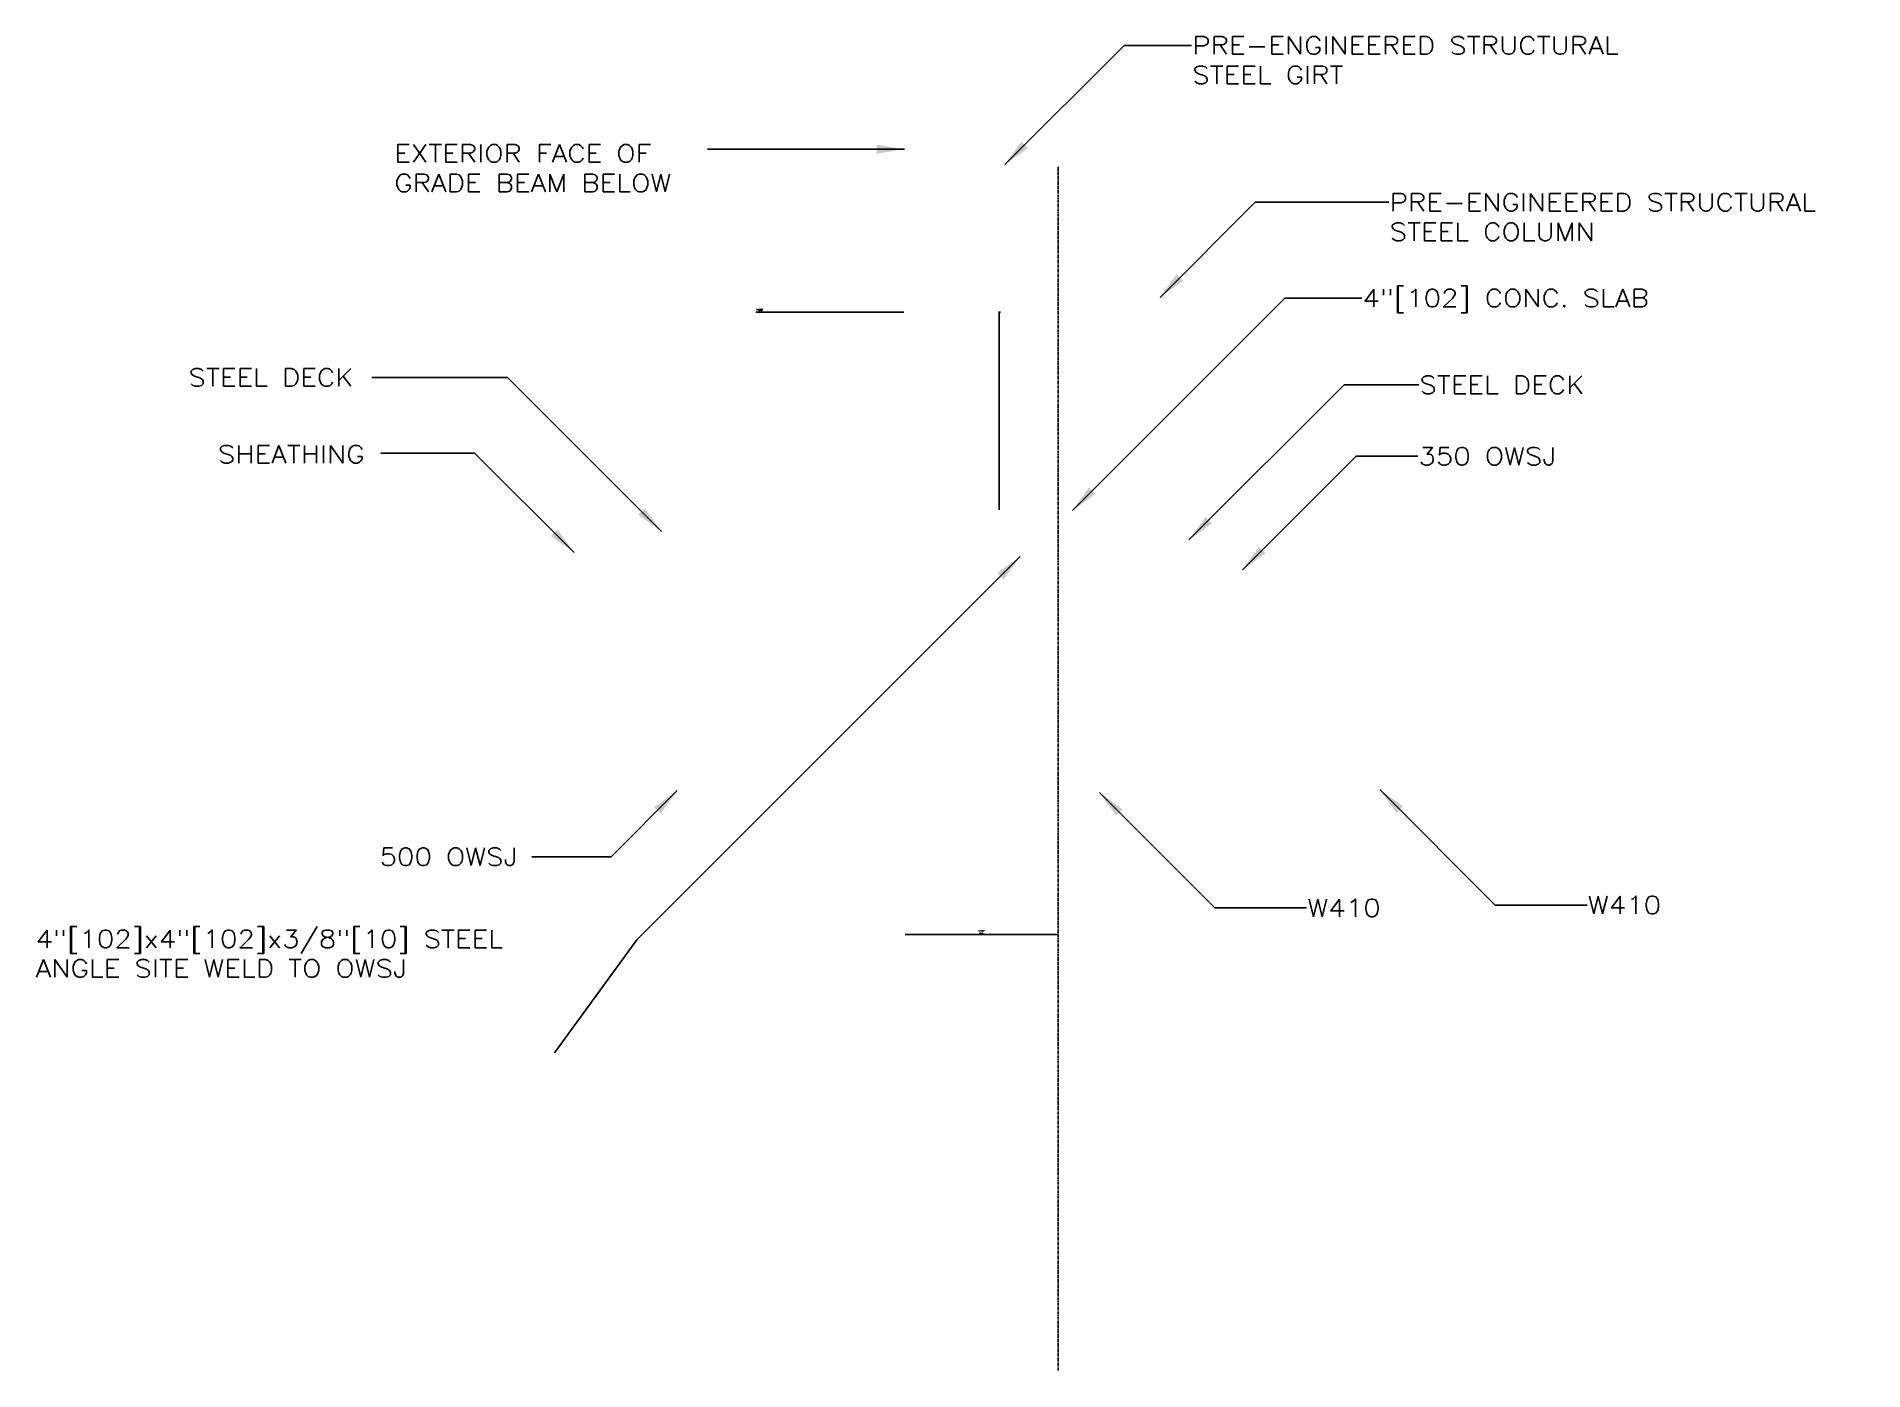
# Model space of a CAD drawing. Header units: millimetres. Extents: x -83614 to 248318, y 36678 to 90681.
# Drawn here: x -83614 to -79688, y 36678 to 39545 of the extents above.
import ezdxf

# ---------------------------------------------------------------- set-up
doc = ezdxf.new("R2010")
doc.units = ezdxf.units.MM
doc.linetypes.add('CENTER', pattern=[2, 1.25, -0.25, 0.25, -0.25])
for name, color, linetype in [('Center', 251, 'CENTER'), ('Struc_Plan_Dim', 2, 'Continuous'), ('Struc_Section_StAngle', 2, 'Continuous')]:
    doc.layers.add(name, color=color, linetype=linetype)
doc.styles.add('ROMANS-115', font='romans.shx', dxfattribs={"width": 1.15})
doc.dimstyles.new('Copy of 12-ROMANS-115-PS-BPV', dxfattribs={"dimtxt": 0.0625, "dimasz": 0.0625, "dimexe": 0.0625, "dimexo": 0.0625, "dimgap": 0.0625, "dimtad": 1, "dimdec": 4, "dimlfac": 24, "dimzin": 1, "dimdsep": 46, "dimlunit": 4, "dimtxsty": 'ROMANS-115', "dimcen": 0.0625, "dimclrd": 256, "dimclre": 256, "dimclrt": 256, "dimadec": 0, "dimazin": 0, "dimtfac": 1, "dimtdec": 4, "dimtofl": 0, "dimtmove": 0, "dimatfit": 0, "dimfxl": 1, "dimfrac": 2, "dimtolj": 1, "dimtzin": 0, "dimarcsym": 0})

# ---------------------------------------------------------------- blocks, each defined once
blk = doc.blocks.new('*D100')
at = {"layer": 'Defpoints', "color": 0}
for p in [(-81749.2, 37614.9), (-81749.2, 37606.6), (-81419, 37606.6)]:
    blk.add_point(p, dxfattribs=at)
at = {"layer": 'Struc_Plan_Dim', "lineweight": -2}
blk.add_line((-81420.5, 37614.9), (-81747.7, 37614.9), dxfattribs=at)
at = {"layer": 'Struc_Plan_Dim'}
for points in [[(-81747.7, 37615.1), (-81747.7, 37614.6), (-81749.2, 37614.9)], [(-81420.5, 37615.1), (-81420.5, 37614.6), (-81419, 37614.9)]]:
    blk.add_solid(points, dxfattribs=at)
at = {"layer": 'Struc_Plan_Dim', "char_height": 1.5, "attachment_point": 5, "style": 'ROMANS-115'}
for s, insert in [('\\A1;1\'-1 3/4"', (-81584.1, 37622.8)), ('\\A1;[349]', (-81584.1, 37617.5))]:
    blk.add_mtext(s, dxfattribs=dict(at, insert=insert))
blk = doc.blocks.new('*D101')
at = {"layer": 'Defpoints', "color": 0}
for p in [(-81749.2, 39051.3), (-81546, 38952.7), (-81546, 38526.5)]:
    blk.add_point(p, dxfattribs=at)
at = {"layer": 'Struc_Plan_Dim', "lineweight": -2}
for p, q in [((-81750.7, 38952.7), (-82068.9, 38952.7)), ((-81546, 38528), (-81546, 38954.2)), ((-81544.5, 38952.7), (-81543, 38952.7))]:
    blk.add_line(p, q, dxfattribs=at)
at = {"layer": 'Struc_Plan_Dim'}
for points in [[(-81750.7, 38953), (-81750.7, 38952.5), (-81749.2, 38952.7)], [(-81544.5, 38953), (-81544.5, 38952.5), (-81546, 38952.7)]]:
    blk.add_solid(points, dxfattribs=at)
at = {"layer": 'Struc_Plan_Dim', "insert": (-82059.7, 38956.8), "char_height": 1.5, "attachment_point": 5, "style": 'ROMANS-115'}
blk.add_mtext('\\A1;0\'-8 7/16"\\P [215]', dxfattribs=at)

msp = doc.modelspace()

# ---------------------------------------------------------------- linework, layer by layer
at = {"layer": 'Center', "ltscale": 5}
msp.add_line((-81419.04233, 36678.49381), (-81419.04233, 39264.65953), dxfattribs=at)

# ---------------------------------------------------------------- texts
at = {"layer": 'Struc_Plan_Dim', "attachment_point": 1, "style": 'ROMANS-115'}
for s, insert, char_height in [('\\A1;PRE-ENGINEERED STRUCTURAL\\PSTEEL GIRT', (-81130.61797, 39544.64831), 38.1000071), ('\\A1;EXTERIOR FACE OF\\PGRADE BEAM BELOW', (-82845.4078, 39312.52058), 38.1000071), ('\\A1;PRE-ENGINEERED STRUCTURAL\\PSTEEL COLUMN', (-80706.52615, 39207.53467), 38.1000071), ('\\A1;4"[102] CONC. SLAB', (-80765.10904, 39001.6809), 38.1000071), ('\\A1;STEEL DECK', (-83287.82988, 38831.21328), 38.1000071), ('\\A1;STEEL DECK', (-80642.6256, 38815.27706), 38.1000071), ('SHEATHING', (-83224.72647, 38666.14043), 38.100007), ('\\A1;350 OWSJ', (-80644.75846, 38661.89355), 38.1000071), ('\\A1;500 OWSJ', (-82877.22019, 37801.44367), 38.1000071), ('\\A1;W410', (-80883.50172, 37691.29285), 38.100007), ('\\A1;W410', (-80280.76895, 37697.64286), 38.100007)]:
    msp.add_mtext(s, dxfattribs=dict(at, insert=insert, char_height=char_height))
at = {"layer": 'Struc_Section_StAngle', "insert": (-83616.18844, 37624.88571), "char_height": 38.1000071, "attachment_point": 1, "style": 'ROMANS-115'}
msp.add_mtext('4"[102]x4"[102]x3/8"[10] STEEL\\PANGLE SITE WELD TO OWSJ ', dxfattribs=at)

# ---------------------------------------------------------------- dimensions: what is measured, and where the dimension line sits
at = {"layer": 'Struc_Plan_Dim'}
dim = msp.add_linear_dim(base=(-81546.04233, 38952.72932), p1=(-81749.24237, 39051.27625), p2=(-81546.04233, 38526.52309), dimstyle='Copy of 12-ROMANS-115-PS-BPV', override={"dimscale": 24.000004, "dimlfac": 0.041667, "dimpost": '\\X', "dimse1": 1}, dxfattribs=at)
dim.commit()
dim.dimension.update_dxf_attribs({"geometry": '*D101', "text_midpoint": (-82059.66671, 38952.72932), "dimtype": 160})
dim = msp.add_linear_dim(base=(-81749.24237, 37614.89692), p1=(-81419.04231, 37606.6438), p2=(-81749.24237, 37606.6438), dimstyle='Copy of 12-ROMANS-115-PS-BPV', override={"dimscale": 24.000004, "dimlfac": 0.041667, "dimpost": '\\X', "dimse1": 1, "dimse2": 1}, dxfattribs=at)
dim.commit()
dim.dimension.update_dxf_attribs({"geometry": '*D100', "text_midpoint": (-81584.14234, 37620.18263)})

# ---------------------------------------------------------------- leaders
at = {"layer": 'Struc_Plan_Dim', "annotation_type": 0, "has_hookline": 1}
for points, hookline_direction, text_width in [([(-81533.34233, 39269.47323), (-81277.21725, 39525.59831), (-81132.11797, 39525.59831)], 0, 1018.17733), ([(-81199.96727, 38984.22378), (-80995.70639, 39188.48466), (-80708.02615, 39188.48466)], 0, 1018.17733), ([(-81388.10614, 38526.52309), (-80931.91787, 38982.63089), (-80766.60904, 38982.63089)], 0, 686.43513), ([(-82271.5996, 38481.45791), (-82602.30497, 38812.16327), (-82894.08123, 38812.16327)], 1, 392.24864), ([(-81137.73994, 38463.02307), (-80804.44993, 38796.22706), (-80644.1256, 38796.22706)], 0, 392.24864), ([(-81022.67596, 38398.83058), (-80778.663, 38642.84354), (-80646.25846, 38642.84354)], 0, 325.48292), ([(-80727.40952, 37926.44797), (-80479.5544, 37678.59285), (-80282.26895, 37678.59285)], 0, 164.82789), ([(-82237.36699, 37924.54297), (-82379.5163, 37782.39367), (-82550.23727, 37782.39367)], 1, 325.48292), ([(-81330.14229, 37920.09797), (-81082.28717, 37672.24285), (-80885.00172, 37672.24285)], 0, 164.82789)]:
    msp.add_leader(points, dimstyle='Copy of 12-ROMANS-115-PS-BPV', override={"dimscale": 24.000004, "dimasz": 2.5, "dimgap": 0.0625, "dimtad": 0, "dimlfac": 0.041667, "dimse1": 1, "dimse2": 1}, dxfattribs=dict(at, hookline_direction=hookline_direction, text_width=text_width))
at = {"layer": 'Struc_Plan_Dim'}
for points, override in [([(-81749.24237, 39302.54951), (-82172.54591, 39302.54951)], {"dimscale": 24.000004, "dimasz": 2.5, "dimgap": 0.0625, "dimtad": 0, "dimlfac": 0.041667, "dimse1": 1, "dimse2": 1}), ([(-81500.42277, 38427.51257), (-82324.03792, 37603.89743), (-82501.396, 37361.2497)], {"dimscale": 24.000004, "dimasz": 2.5, "dimgap": 0.0625, "dimtad": 0, "dimlfac": 0.041667})]:
    msp.add_leader(points, dimstyle='Copy of 12-ROMANS-115-PS-BPV', override=override, dxfattribs=at)
at = {"layer": 'Struc_Section_StAngle'}
msp.add_leader([(-82459.1493, 38435.73597), (-82672.8291, 38649.41577), (-82874.37517, 38649.41577)], dimstyle='Copy of 12-ROMANS-115-PS-BPV', override={"dimscale": 24.000004, "dimasz": 2.5, "dimgap": 0.0625, "dimtad": 0, "dimlfac": 0.041667, "dimse1": 1, "dimse2": 1}, dxfattribs=at)

doc.saveas('drawing.dxf')
